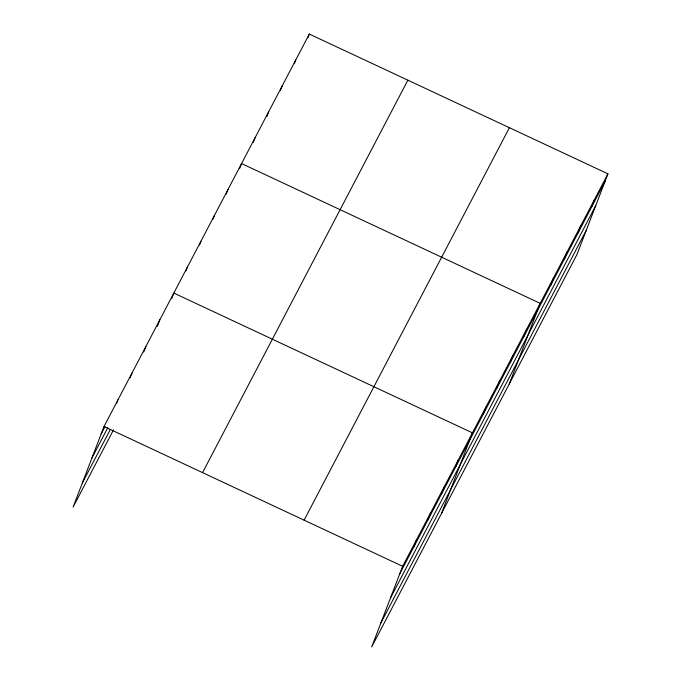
<?xml version="1.0" encoding="UTF-8"?>
<svg xmlns="http://www.w3.org/2000/svg" width="681" height="681" viewBox="0 0 681 681"><rect width="100%" height="100%" fill="white"/><g stroke="black" fill="none" stroke-linecap="round" stroke-linejoin="round"><path stroke-width="1.02" d="M607.937 173.842L402.641 566.294L371.681 646.95L576.977 254.498L607.937 173.842L309.319 34.05L104.023 426.502L73.063 507.158L113.497 429.856M116.545 403.561L117.983 399.815M130.139 377.81L131.944 373.128M143.742 352.06L145.904 346.442M157.345 326.318L159.865 319.755M171.663 298.687L173.825 293.068L472.444 432.861L441.484 513.517M185.93 270.91L187.369 267.165M199.482 245.015L200.921 241.261M213.034 219.112L214.472 215.358M226.22 194.145L228.016 189.463M239.772 168.241L241.568 163.559L540.195 303.351L509.235 384.007M253.323 142.346L255.12 137.656M266.867 116.442L268.672 111.752M280.419 90.539L282.215 85.857M294.328 63.699L295.767 59.954M307.88 37.795L309.319 34.05M413.725 547.107L416.602 539.607M427.685 520.42L430.562 512.921M441.646 493.734L444.523 486.234M455.606 467.047L458.483 459.547M483.118 414.457L485.996 406.957M496.67 388.553L499.548 381.054M510.214 362.65L513.091 355.15M523.766 336.746L526.643 329.255M550.861 284.947L553.747 277.448M564.413 259.044L567.29 251.544M577.965 233.14L580.842 225.641M591.517 207.245L594.394 199.746M101.146 434.001L104.993 426.638M91.875 458.143L107.76 427.77M82.324 483.016L110.245 429.643M202.563 472.631L407.859 80.179M304.101 520.156L509.397 127.713M399.764 573.794L605.06 181.342M390.502 597.935L595.798 205.483M380.951 622.809L586.247 230.357M104.023 426.502L402.641 566.294"/></g></svg>
